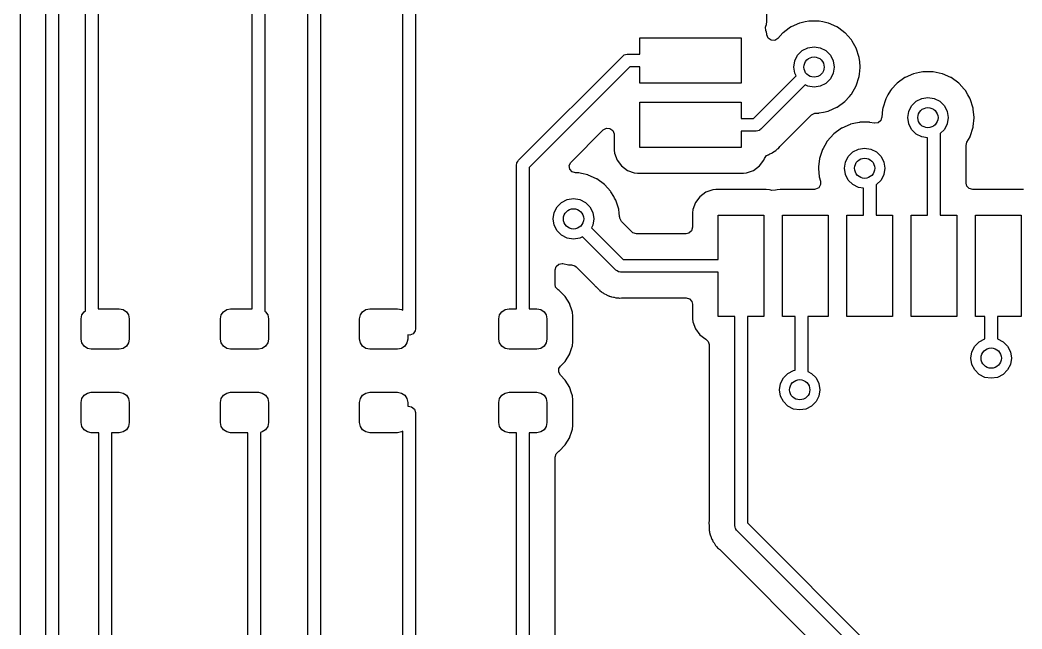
# Model space of a CAD drawing. Extents: x 1.82 to 8.48, y -4.98 to -0.82.
# Drawn here: x 6.774 to 7.553, y -3.557 to -3.084 of the extents above; entities that cross this region are included whole.
import ezdxf

# ---------------------------------------------------------------- set-up
doc = ezdxf.new("R2010")
doc.units = 0
doc.header["$MEASUREMENT"] = 0
doc.layers.add('BLACK', color=7, linetype='CONTINUOUS')

msp = doc.modelspace()

# ---------------------------------------------------------------- linework, layer by layer
at = {"layer": 'BLACK', "linetype": 'CONTINUOUS'}
for p, q in [((7.07185, -3.30929), (7.07185, -2.62335)), ((7.08169, -2.62539), (7.08169, -3.32382)), ((6.79431, -3.9677), (6.79431, -2.95471)), ((6.80415, -2.95674), (6.80415, -3.96566)), ((6.95472, -3.30807), (6.95472, -2.96035)), ((6.77429, -2.96396), (6.77429, -3.9646)), ((6.96457, -2.96239), (6.96457, -3.30995)), ((6.82508, -3.30976), (6.82508, -2.98)), ((6.83492, -2.98204), (6.83492, -3.30807)), ((6.99803, -3.59646), (6.99803, -2.9872)), ((7.00787, -2.98924), (7.00787, -3.60005)), ((7.35502, -3.08461), (7.35502, -3.04539)), ((7.35475, -3.08706), (7.35502, -3.08461)), ((7.3848, -3.08499), (7.38062, -3.08587)), ((7.38772, -3.08437), (7.3848, -3.08499)), ((7.38797, -3.08431), (7.38772, -3.08437)), ((7.38772, -3.08437), (7.38772, -3.08437)), ((7.39549, -3.08431), (7.38797, -3.08431)), ((7.39575, -3.08437), (7.39549, -3.08431)), ((7.39867, -3.08499), (7.39575, -3.08437)), ((7.39575, -3.08437), (7.39575, -3.08437)), ((7.40285, -3.08587), (7.39867, -3.08499)), ((7.3541, -3.08895), (7.3543, -3.08826)), ((7.3543, -3.09174), (7.3541, -3.08895)), ((7.3543, -3.08826), (7.35475, -3.08706)), ((7.35475, -3.09294), (7.3543, -3.09174)), ((7.3549, -3.09425), (7.35475, -3.09294)), ((7.37247, -3.08986), (7.36767, -3.09335)), ((7.37354, -3.08909), (7.37247, -3.08986)), ((7.37375, -3.08893), (7.37354, -3.08909)), ((7.37354, -3.08909), (7.37354, -3.08909)), ((7.37399, -3.08883), (7.37375, -3.08893)), ((7.38038, -3.08598), (7.37399, -3.08883)), ((7.37399, -3.08883), (7.37399, -3.08883)), ((7.38062, -3.08587), (7.38038, -3.08598)), ((7.38038, -3.08598), (7.38038, -3.08598)), ((7.40308, -3.08598), (7.40285, -3.08587)), ((7.40948, -3.08883), (7.40308, -3.08598)), ((7.40308, -3.08598), (7.40308, -3.08598)), ((7.40971, -3.08893), (7.40948, -3.08883)), ((7.40948, -3.08883), (7.40948, -3.08883)), ((7.40992, -3.08909), (7.40971, -3.08893)), ((7.41099, -3.08986), (7.40992, -3.08909)), ((7.40992, -3.08909), (7.40992, -3.08909)), ((7.4158, -3.09335), (7.41099, -3.08986)), ((7.25626, -3.11008), (7.25626, -3.09728)), ((7.25626, -3.09728), (7.335, -3.09728)), ((7.335, -3.09728), (7.335, -3.13272)), ((7.35499, -3.09508), (7.3549, -3.09425)), ((7.35611, -3.09772), (7.35499, -3.09508)), ((7.35843, -3.09928), (7.35611, -3.09772)), ((7.36122, -3.09933), (7.35843, -3.09928)), ((7.3636, -3.09786), (7.36122, -3.09933)), ((7.36749, -3.09355), (7.3636, -3.09786)), ((7.36767, -3.09335), (7.36749, -3.09355)), ((7.36749, -3.09355), (7.36749, -3.09355)), ((7.41597, -3.09355), (7.4158, -3.09335)), ((7.42058, -3.09867), (7.41597, -3.09355)), ((7.41597, -3.09355), (7.41597, -3.09355)), ((7.42083, -3.09894), (7.42058, -3.09867)), ((7.4214, -3.09992), (7.42083, -3.09894)), ((7.42346, -3.10349), (7.4214, -3.09992)), ((7.37899, -3.11082), (7.38248, -3.10734)), ((7.38248, -3.10734), (7.38687, -3.1051)), ((7.38687, -3.1051), (7.39173, -3.10433)), ((7.39173, -3.10433), (7.3966, -3.1051)), ((7.3966, -3.1051), (7.40099, -3.10734)), ((7.40099, -3.10734), (7.40447, -3.11082)), ((7.42459, -3.10545), (7.42346, -3.10349)), ((7.42691, -3.1126), (7.42459, -3.10545)), ((7.16187, -3.19258), (7.24294, -3.11152)), ((7.24294, -3.11152), (7.24364, -3.111)), ((7.24364, -3.111), (7.24376, -3.11086)), ((7.24376, -3.11086), (7.24387, -3.11083)), ((7.24387, -3.11083), (7.24407, -3.11068)), ((7.24407, -3.11068), (7.24525, -3.11042)), ((7.24525, -3.11042), (7.24642, -3.11008)), ((7.24642, -3.11008), (7.25626, -3.11008)), ((7.37598, -3.12008), (7.37676, -3.11521)), ((7.37676, -3.11521), (7.37899, -3.11082)), ((7.40447, -3.11082), (7.40671, -3.11521)), ((7.40671, -3.11521), (7.40748, -3.12008)), ((7.42694, -3.11286), (7.42691, -3.1126)), ((7.42725, -3.11579), (7.42694, -3.11286)), ((7.42694, -3.11286), (7.42694, -3.11286)), ((7.4277, -3.12008), (7.42725, -3.11579)), ((7.24846, -3.11992), (7.17028, -3.1981)), ((7.25626, -3.11992), (7.24846, -3.11992)), ((7.25626, -3.13272), (7.25626, -3.11992)), ((7.37676, -3.12495), (7.37598, -3.12008)), ((7.40748, -3.12008), (7.40671, -3.12495)), ((7.42712, -3.12558), (7.42767, -3.12034)), ((7.42767, -3.12034), (7.4277, -3.12008)), ((7.47384, -3.12426), (7.4692, -3.12524)), ((7.4763, -3.12374), (7.47384, -3.12426)), ((7.47656, -3.12368), (7.4763, -3.12374)), ((7.4763, -3.12374), (7.4763, -3.12374)), ((7.48407, -3.12368), (7.47656, -3.12368)), ((7.48433, -3.12374), (7.48407, -3.12368)), ((7.48679, -3.12426), (7.48433, -3.12374)), ((7.48433, -3.12374), (7.48433, -3.12374)), ((7.49143, -3.12524), (7.48679, -3.12426)), ((7.34477, -3.16008), (7.37782, -3.12703)), ((7.37782, -3.12703), (7.37676, -3.12495)), ((7.40447, -3.12934), (7.40099, -3.13282)), ((7.40671, -3.12495), (7.40447, -3.12934)), ((7.42459, -3.13471), (7.42691, -3.12756)), ((7.42691, -3.12756), (7.42712, -3.12558)), ((7.46233, -3.1283), (7.45625, -3.13272)), ((7.46257, -3.1282), (7.46233, -3.1283)), ((7.46896, -3.12535), (7.46257, -3.1282)), ((7.46257, -3.1282), (7.46257, -3.1282)), ((7.4692, -3.12524), (7.46896, -3.12535)), ((7.46896, -3.12535), (7.46896, -3.12535)), ((7.49167, -3.12535), (7.49143, -3.12524)), ((7.49806, -3.1282), (7.49167, -3.12535)), ((7.49167, -3.12535), (7.49167, -3.12535)), ((7.4983, -3.1283), (7.49806, -3.1282)), ((7.49806, -3.1282), (7.49806, -3.1282)), ((7.50438, -3.13272), (7.4983, -3.1283)), ((7.335, -3.13272), (7.25626, -3.13272)), ((7.38478, -3.13399), (7.35029, -3.16848)), ((7.38687, -3.13506), (7.38478, -3.13399)), ((7.39173, -3.13583), (7.38687, -3.13506)), ((7.3966, -3.13506), (7.39173, -3.13583)), ((7.40099, -3.13282), (7.3966, -3.13506)), ((7.42083, -3.14122), (7.42459, -3.13471)), ((7.45122, -3.13831), (7.44919, -3.14182)), ((7.4521, -3.13733), (7.45122, -3.13831)), ((7.45608, -3.13292), (7.4521, -3.13733)), ((7.45625, -3.13272), (7.45608, -3.13292)), ((7.45608, -3.13292), (7.45608, -3.13292)), ((7.50455, -3.13292), (7.50438, -3.13272)), ((7.50852, -3.13733), (7.50455, -3.13292)), ((7.50455, -3.13292), (7.50455, -3.13292)), ((7.50941, -3.13831), (7.50852, -3.13733)), ((7.51144, -3.14182), (7.50941, -3.13831)), ((7.25626, -3.18272), (7.25626, -3.14728)), ((7.25626, -3.14728), (7.335, -3.14728)), ((7.335, -3.14728), (7.335, -3.16008)), ((7.40971, -3.15123), (7.4158, -3.14681)), ((7.4158, -3.14681), (7.41926, -3.14296)), ((7.41926, -3.14296), (7.42065, -3.14141)), ((7.42065, -3.14141), (7.42083, -3.14122)), ((7.42065, -3.14141), (7.42065, -3.14141)), ((7.44746, -3.14482), (7.44514, -3.15197)), ((7.44774, -3.14433), (7.44746, -3.14482)), ((7.44919, -3.14182), (7.44774, -3.14433)), ((7.46757, -3.15019), (7.47106, -3.14671)), ((7.47106, -3.14671), (7.47545, -3.14447)), ((7.47545, -3.14447), (7.48031, -3.1437)), ((7.48031, -3.1437), (7.48518, -3.14447)), ((7.48518, -3.14447), (7.48957, -3.14671)), ((7.48957, -3.14671), (7.49306, -3.15019)), ((7.51289, -3.14433), (7.51144, -3.14182)), ((7.51317, -3.14482), (7.51289, -3.14433)), ((7.51549, -3.15197), (7.51317, -3.14482)), ((7.39575, -3.15579), (7.39917, -3.15506)), ((7.39917, -3.15506), (7.40285, -3.15428)), ((7.40285, -3.15428), (7.40657, -3.15263)), ((7.40657, -3.15263), (7.40948, -3.15133)), ((7.40948, -3.15133), (7.40971, -3.15123)), ((7.40948, -3.15133), (7.40948, -3.15133)), ((7.44505, -3.15283), (7.44435, -3.15945)), ((7.44511, -3.15223), (7.44505, -3.15283)), ((7.44514, -3.15197), (7.44511, -3.15223)), ((7.44511, -3.15223), (7.44511, -3.15223)), ((7.46457, -3.15945), (7.46534, -3.15458)), ((7.46534, -3.15458), (7.46757, -3.15019)), ((7.49306, -3.15019), (7.49529, -3.15458)), ((7.49529, -3.15458), (7.49606, -3.15945)), ((7.51552, -3.15223), (7.51549, -3.15197)), ((7.51558, -3.15283), (7.51552, -3.15223)), ((7.51552, -3.15223), (7.51552, -3.15223)), ((7.51628, -3.15945), (7.51558, -3.15283)), ((7.335, -3.16008), (7.34477, -3.16008)), ((7.36544, -3.18164), (7.38978, -3.1573)), ((7.38978, -3.1573), (7.39224, -3.15596)), ((7.39224, -3.15596), (7.39329, -3.15585)), ((7.39329, -3.15585), (7.39549, -3.15585)), ((7.39549, -3.15585), (7.39575, -3.15579)), ((7.39575, -3.15579), (7.39575, -3.15579)), ((7.42709, -3.16311), (7.4241, -3.16374)), ((7.42734, -3.16305), (7.42709, -3.16311)), ((7.42709, -3.16311), (7.42709, -3.16311)), ((7.43486, -3.16305), (7.42734, -3.16305)), ((7.43512, -3.16311), (7.43486, -3.16305)), ((7.43839, -3.1638), (7.43512, -3.16311)), ((7.43512, -3.16311), (7.43512, -3.16311)), ((7.44359, -3.16163), (7.44148, -3.16346)), ((7.44423, -3.15944), (7.44359, -3.16163)), ((7.44435, -3.15945), (7.44423, -3.15944)), ((7.46534, -3.16432), (7.46457, -3.15945)), ((7.49606, -3.15945), (7.49529, -3.16432)), ((7.51556, -3.16625), (7.51625, -3.15971)), ((7.51625, -3.15971), (7.51628, -3.15945)), ((7.20274, -3.19395), (7.22777, -3.16892)), ((7.22777, -3.16892), (7.23023, -3.16758)), ((7.23023, -3.16758), (7.23301, -3.16778)), ((7.23301, -3.16778), (7.23525, -3.16945)), ((7.23525, -3.16945), (7.23623, -3.17207)), ((7.34681, -3.16992), (7.335, -3.16992)), ((7.335, -3.16992), (7.335, -3.18272)), ((7.34797, -3.16958), (7.34681, -3.16992)), ((7.34916, -3.16932), (7.34797, -3.16958)), ((7.34936, -3.16917), (7.34916, -3.16932)), ((7.34947, -3.16914), (7.34936, -3.16917)), ((7.34959, -3.169), (7.34947, -3.16914)), ((7.35029, -3.16848), (7.34959, -3.169)), ((7.41312, -3.16767), (7.40704, -3.17209)), ((7.41336, -3.16757), (7.41312, -3.16767)), ((7.41975, -3.16472), (7.41336, -3.16757)), ((7.41336, -3.16757), (7.41336, -3.16757)), ((7.41999, -3.16461), (7.41975, -3.16472)), ((7.41975, -3.16472), (7.41975, -3.16472)), ((7.4241, -3.16374), (7.41999, -3.16461)), ((7.43871, -3.16386), (7.43839, -3.1638)), ((7.44148, -3.16346), (7.43871, -3.16386)), ((7.46757, -3.16871), (7.46534, -3.16432)), ((7.47106, -3.17219), (7.46757, -3.16871)), ((7.49306, -3.16871), (7.48992, -3.17184)), ((7.49529, -3.16432), (7.49306, -3.16871)), ((7.51317, -3.17408), (7.51549, -3.16693)), ((7.51549, -3.16693), (7.51556, -3.16625)), ((7.23623, -3.17207), (7.23624, -3.17243)), ((7.23624, -3.17243), (7.23624, -3.18461)), ((7.40201, -3.17768), (7.40006, -3.18106)), ((7.40704, -3.17209), (7.40201, -3.17768)), ((7.47545, -3.17443), (7.47106, -3.17219)), ((7.48008, -3.17516), (7.47545, -3.17443)), ((7.48008, -3.23528), (7.48008, -3.17516)), ((7.48992, -3.17184), (7.48992, -3.23528)), ((7.50994, -3.181), (7.51061, -3.17852)), ((7.51061, -3.17852), (7.51304, -3.1743)), ((7.51304, -3.1743), (7.51317, -3.17408)), ((7.51304, -3.1743), (7.51304, -3.1743)), ((7.23624, -3.18461), (7.23651, -3.18706)), ((7.335, -3.18272), (7.25626, -3.18272)), ((7.35923, -3.18681), (7.36033, -3.18601)), ((7.36033, -3.18601), (7.36072, -3.18575)), ((7.36072, -3.18575), (7.36195, -3.18502)), ((7.36195, -3.18502), (7.36222, -3.18486)), ((7.36195, -3.18502), (7.36195, -3.18502)), ((7.36222, -3.18486), (7.36278, -3.1843)), ((7.36278, -3.1843), (7.36337, -3.18379)), ((7.36337, -3.18379), (7.36377, -3.18351)), ((7.36377, -3.18351), (7.36402, -3.18333)), ((7.36402, -3.18333), (7.36513, -3.18198)), ((7.36513, -3.18198), (7.36544, -3.18164)), ((7.39825, -3.18419), (7.39592, -3.19134)), ((7.39875, -3.18333), (7.39825, -3.18419)), ((7.40006, -3.18106), (7.39875, -3.18333)), ((7.41836, -3.18956), (7.42185, -3.18608)), ((7.42185, -3.18608), (7.42624, -3.18384)), ((7.42624, -3.18384), (7.4311, -3.18307)), ((7.4311, -3.18307), (7.43597, -3.18384)), ((7.43597, -3.18384), (7.44036, -3.18608)), ((7.44036, -3.18608), (7.44384, -3.18956)), ((7.50994, -3.21032), (7.50994, -3.181)), ((7.16064, -3.19467), (7.16129, -3.19365)), ((7.16129, -3.19365), (7.16187, -3.19258)), ((7.20133, -3.19675), (7.20249, -3.19421)), ((7.20249, -3.19421), (7.20274, -3.19395)), ((7.23651, -3.18706), (7.23852, -3.19243)), ((7.23852, -3.19243), (7.24196, -3.19702)), ((7.3493, -3.19702), (7.35274, -3.19243)), ((7.35274, -3.19243), (7.35321, -3.19119)), ((7.35321, -3.19119), (7.35488, -3.18895)), ((7.35488, -3.18895), (7.35621, -3.18829)), ((7.35621, -3.18828), (7.3564, -3.1882)), ((7.35621, -3.18829), (7.35621, -3.18828)), ((7.3564, -3.1882), (7.35647, -3.18817)), ((7.35647, -3.18817), (7.35648, -3.18816)), ((7.35648, -3.18816), (7.3565, -3.18816)), ((7.3565, -3.18816), (7.35679, -3.18807)), ((7.3565, -3.18816), (7.3565, -3.18816)), ((7.35679, -3.18807), (7.35706, -3.18791)), ((7.35706, -3.18791), (7.35748, -3.18767)), ((7.35706, -3.18791), (7.35706, -3.18791)), ((7.35748, -3.18767), (7.35818, -3.18732)), ((7.35818, -3.18732), (7.35892, -3.18703)), ((7.35892, -3.18703), (7.35923, -3.18681)), ((7.3959, -3.1916), (7.39527, -3.19756)), ((7.39592, -3.19134), (7.3959, -3.1916)), ((7.3959, -3.1916), (7.3959, -3.1916)), ((7.41535, -3.19882), (7.41613, -3.19395)), ((7.41613, -3.19395), (7.41836, -3.18956)), ((7.44384, -3.18956), (7.44608, -3.19395)), ((7.44608, -3.19395), (7.44685, -3.19882)), ((7.16043, -3.19606), (7.16056, -3.1952)), ((7.16043, -3.30807), (7.16043, -3.19606)), ((7.16055, -3.19501), (7.1606, -3.19492)), ((7.16056, -3.1952), (7.16055, -3.19501)), ((7.1606, -3.19492), (7.16064, -3.19467)), ((7.17028, -3.1981), (7.17028, -3.30807)), ((7.20173, -3.19952), (7.20133, -3.19675)), ((7.20356, -3.20163), (7.20173, -3.19952)), ((7.20624, -3.20242), (7.20356, -3.20163)), ((7.24196, -3.19702), (7.24655, -3.20046)), ((7.24655, -3.20046), (7.25192, -3.20247)), ((7.33934, -3.20247), (7.34471, -3.20046)), ((7.34471, -3.20046), (7.3493, -3.19702)), ((7.39527, -3.19756), (7.39514, -3.19882)), ((7.39514, -3.19882), (7.39516, -3.19908)), ((7.39516, -3.19908), (7.39584, -3.20553)), ((7.41613, -3.20369), (7.41535, -3.19882)), ((7.44685, -3.19882), (7.44608, -3.20369)), ((7.20848, -3.20242), (7.20624, -3.20242)), ((7.20874, -3.20248), (7.20848, -3.20242)), ((7.21091, -3.20294), (7.20874, -3.20248)), ((7.20874, -3.20248), (7.20874, -3.20248)), ((7.21584, -3.20398), (7.21091, -3.20294)), ((7.21608, -3.20409), (7.21584, -3.20398)), ((7.22247, -3.20694), (7.21608, -3.20409)), ((7.21608, -3.20409), (7.21608, -3.20409)), ((7.22271, -3.20704), (7.22247, -3.20694)), ((7.22247, -3.20694), (7.22247, -3.20694)), ((7.22879, -3.21146), (7.22271, -3.20704)), ((7.25192, -3.20247), (7.25436, -3.20274)), ((7.25436, -3.20274), (7.3369, -3.20274)), ((7.3369, -3.20274), (7.33934, -3.20247)), ((7.39584, -3.20553), (7.39592, -3.2063)), ((7.39592, -3.2063), (7.39651, -3.20812)), ((7.39651, -3.20812), (7.39672, -3.20876)), ((7.39672, -3.20876), (7.3968, -3.21156)), ((7.41836, -3.20808), (7.41613, -3.20369)), ((7.42185, -3.21156), (7.41836, -3.20808)), ((7.44384, -3.20808), (7.44036, -3.21156)), ((7.44608, -3.20369), (7.44384, -3.20808)), ((7.22896, -3.21166), (7.22879, -3.21146)), ((7.23342, -3.21661), (7.22896, -3.21166)), ((7.22896, -3.21166), (7.22896, -3.21166)), ((7.23382, -3.21705), (7.23342, -3.21661)), ((7.23603, -3.22088), (7.23382, -3.21705)), ((7.30757, -3.21753), (7.30298, -3.22097)), ((7.31294, -3.21552), (7.30757, -3.21753)), ((7.31539, -3.21526), (7.31294, -3.21552)), ((7.35461, -3.21526), (7.31539, -3.21526)), ((7.35706, -3.21552), (7.35461, -3.21526)), ((7.35826, -3.21597), (7.35706, -3.21552)), ((7.35895, -3.21618), (7.35826, -3.21597)), ((7.36174, -3.21597), (7.35895, -3.21618)), ((7.36294, -3.21552), (7.36174, -3.21597)), ((7.36539, -3.21526), (7.36294, -3.21552)), ((7.39201, -3.21526), (7.36539, -3.21526)), ((7.39285, -3.21518), (7.39201, -3.21526)), ((7.39536, -3.21395), (7.39285, -3.21518)), ((7.3968, -3.21156), (7.39536, -3.21395)), ((7.42624, -3.2138), (7.42185, -3.21156)), ((7.43008, -3.2144), (7.42624, -3.2138)), ((7.43008, -3.23528), (7.43008, -3.2144)), ((7.44036, -3.21156), (7.43992, -3.21178)), ((7.43992, -3.21178), (7.43992, -3.23528)), ((7.51051, -3.21262), (7.50994, -3.21032)), ((7.51245, -3.21463), (7.51051, -3.21262)), ((7.51517, -3.21528), (7.51245, -3.21463)), ((7.51526, -3.21527), (7.51517, -3.21528)), ((7.51539, -3.21526), (7.51526, -3.21527)), ((7.55461, -3.21526), (7.51539, -3.21526)), ((7.19198, -3.22893), (7.19547, -3.22545)), ((7.19547, -3.22545), (7.19986, -3.22321)), ((7.19986, -3.22321), (7.20472, -3.22244)), ((7.20472, -3.22244), (7.20959, -3.22321)), ((7.20959, -3.22321), (7.21398, -3.22545)), ((7.21398, -3.22545), (7.21746, -3.22893)), ((7.23667, -3.22199), (7.23603, -3.22088)), ((7.23758, -3.22356), (7.23667, -3.22199)), ((7.2399, -3.23071), (7.23758, -3.22356)), ((7.29954, -3.22556), (7.29753, -3.23093)), ((7.30298, -3.22097), (7.29954, -3.22556)), ((7.18898, -3.23819), (7.18975, -3.23332)), ((7.18975, -3.23332), (7.19198, -3.22893)), ((7.21746, -3.22893), (7.2197, -3.23332)), ((7.2197, -3.23332), (7.22047, -3.23819)), ((7.23993, -3.23097), (7.2399, -3.23071)), ((7.2402, -3.23352), (7.23993, -3.23097)), ((7.23993, -3.23097), (7.23993, -3.23097)), ((7.29753, -3.23093), (7.29726, -3.23338)), ((7.29726, -3.23338), (7.29726, -3.24474)), ((7.18975, -3.24306), (7.18898, -3.23819)), ((7.22047, -3.23819), (7.2197, -3.24306)), ((7.24049, -3.2363), (7.2402, -3.23352)), ((7.24059, -3.23722), (7.24049, -3.2363)), ((7.24067, -3.23775), (7.24059, -3.23722)), ((7.24201, -3.24021), (7.24067, -3.23775)), ((7.25006, -3.24825), (7.24201, -3.24021)), ((7.31728, -3.26972), (7.31728, -3.23528)), ((7.31728, -3.23528), (7.35272, -3.23528)), ((7.35272, -3.23528), (7.35272, -3.31402)), ((7.36728, -3.31402), (7.36728, -3.23528)), ((7.36728, -3.23528), (7.40272, -3.23528)), ((7.40272, -3.23528), (7.40272, -3.31402)), ((7.41728, -3.31402), (7.41728, -3.23528)), ((7.41728, -3.23528), (7.43008, -3.23528)), ((7.43992, -3.23528), (7.45272, -3.23528)), ((7.45272, -3.23528), (7.45272, -3.31402)), ((7.46728, -3.31402), (7.46728, -3.23528)), ((7.46728, -3.23528), (7.48008, -3.23528)), ((7.48992, -3.23528), (7.50272, -3.23528)), ((7.50272, -3.23528), (7.50272, -3.31402)), ((7.51728, -3.31402), (7.51728, -3.23528)), ((7.51728, -3.23528), (7.55272, -3.23528)), ((7.55272, -3.23528), (7.55272, -3.31402)), ((7.19198, -3.24745), (7.18975, -3.24306)), ((7.19547, -3.25093), (7.19198, -3.24745)), ((7.2197, -3.24306), (7.21864, -3.24514)), ((7.21864, -3.24514), (7.24322, -3.26972)), ((7.25088, -3.24892), (7.25006, -3.24825)), ((7.25357, -3.2497), (7.25088, -3.24892)), ((7.29648, -3.24743), (7.29436, -3.24926)), ((7.29726, -3.24474), (7.29648, -3.24743)), ((7.19986, -3.25317), (7.19547, -3.25093)), ((7.20472, -3.25394), (7.19986, -3.25317)), ((7.20959, -3.25317), (7.20472, -3.25394)), ((7.21168, -3.2521), (7.20959, -3.25317)), ((7.2377, -3.27813), (7.21168, -3.2521)), ((7.2923, -3.2497), (7.25357, -3.2497)), ((7.29436, -3.24926), (7.2923, -3.2497)), ((7.24322, -3.26972), (7.31728, -3.26972)), ((7.1903, -3.27781), (7.19108, -3.27513)), ((7.1903, -3.28909), (7.1903, -3.27781)), ((7.19108, -3.27513), (7.1932, -3.2733)), ((7.1932, -3.2733), (7.19596, -3.2729)), ((7.19596, -3.2729), (7.19629, -3.27296)), ((7.19629, -3.27296), (7.20071, -3.2739)), ((7.20071, -3.2739), (7.20071, -3.2739)), ((7.20071, -3.2739), (7.20097, -3.27396)), ((7.20097, -3.27396), (7.20317, -3.27396)), ((7.20317, -3.27396), (7.20585, -3.27474)), ((7.20585, -3.27474), (7.20667, -3.27541)), ((7.20667, -3.27541), (7.22135, -3.29009)), ((7.23877, -3.27871), (7.2377, -3.27813)), ((7.23978, -3.27936), (7.23877, -3.27871)), ((7.24004, -3.2794), (7.23978, -3.27936)), ((7.24013, -3.27945), (7.24004, -3.2794)), ((7.24031, -3.27944), (7.24013, -3.27945)), ((7.24118, -3.27957), (7.24031, -3.27944)), ((7.31728, -3.27957), (7.24118, -3.27957)), ((7.31728, -3.31402), (7.31728, -3.27957)), ((7.1908, -3.29127), (7.1903, -3.28909)), ((7.19269, -3.29333), (7.1908, -3.29127)), ((7.19352, -3.29383), (7.19269, -3.29333)), ((7.19829, -3.29861), (7.19352, -3.29383)), ((7.22135, -3.29009), (7.22165, -3.29041)), ((7.22165, -3.29041), (7.22181, -3.29067)), ((7.22181, -3.29067), (7.22204, -3.29088)), ((7.22204, -3.29088), (7.22377, -3.29251)), ((7.22377, -3.29251), (7.22388, -3.29261)), ((7.22388, -3.29261), (7.22465, -3.29339)), ((7.22465, -3.29339), (7.22478, -3.29349)), ((7.22478, -3.29349), (7.22514, -3.29379)), ((7.22514, -3.29379), (7.2264, -3.29498)), ((7.2264, -3.29498), (7.22668, -3.29513)), ((7.22668, -3.29513), (7.22668, -3.29513)), ((7.22668, -3.29513), (7.2271, -3.29537)), ((7.2271, -3.29537), (7.22775, -3.2958)), ((7.20179, -3.30438), (7.19829, -3.29861)), ((7.22775, -3.2958), (7.22838, -3.29628)), ((7.22838, -3.29628), (7.22867, -3.29641)), ((7.22867, -3.29641), (7.22867, -3.29641)), ((7.22867, -3.29641), (7.22998, -3.29698)), ((7.22998, -3.29698), (7.2304, -3.29718)), ((7.2304, -3.29718), (7.23193, -3.29802)), ((7.23193, -3.29802), (7.23223, -3.2981)), ((7.23223, -3.2981), (7.23223, -3.2981)), ((7.23223, -3.2981), (7.23249, -3.29817)), ((7.23249, -3.29817), (7.23258, -3.29819)), ((7.23258, -3.29819), (7.2327, -3.29822)), ((7.2327, -3.29822), (7.23344, -3.29847)), ((7.23344, -3.29847), (7.23375, -3.29861)), ((7.23375, -3.29861), (7.23417, -3.29879)), ((7.23417, -3.29879), (7.23448, -3.29884)), ((7.23448, -3.29884), (7.23448, -3.29884)), ((7.23448, -3.29884), (7.23589, -3.29906)), ((7.23589, -3.29906), (7.23634, -3.29915)), ((7.23634, -3.29915), (7.23773, -3.29951)), ((7.23773, -3.29951), (7.23803, -3.29959)), ((7.23803, -3.29959), (7.23883, -3.29959)), ((7.23883, -3.29959), (7.2396, -3.29965)), ((7.2396, -3.29965), (7.24039, -3.29977)), ((7.24039, -3.29977), (7.2407, -3.29974)), ((7.2407, -3.29974), (7.24212, -3.29961)), ((7.24212, -3.29961), (7.24259, -3.29959)), ((7.24259, -3.29959), (7.2923, -3.29959)), ((7.2923, -3.29959), (7.29499, -3.30037)), ((7.29499, -3.30037), (7.29682, -3.30249)), ((7.29682, -3.30249), (7.29726, -3.30455)), ((6.82245, -3.31293), (6.82416, -3.31038)), ((6.82416, -3.31038), (6.82508, -3.30976)), ((6.83492, -3.30807), (6.85138, -3.30807)), ((6.85138, -3.30807), (6.85439, -3.30867)), ((6.85439, -3.30867), (6.85695, -3.31038)), ((6.85695, -3.31038), (6.85865, -3.31293)), ((6.93072, -3.31293), (6.93242, -3.31038)), ((6.93242, -3.31038), (6.93498, -3.30867)), ((6.93498, -3.30867), (6.93799, -3.30807)), ((6.93799, -3.30807), (6.95472, -3.30807)), ((6.96457, -3.30995), (6.96521, -3.31038)), ((6.96521, -3.31038), (6.96692, -3.31293)), ((7.03899, -3.31293), (7.04069, -3.31038)), ((7.04069, -3.31038), (7.04325, -3.30867)), ((7.04325, -3.30867), (7.04626, -3.30807)), ((7.04626, -3.30807), (7.06791, -3.30807)), ((7.06791, -3.30807), (7.07093, -3.30867)), ((7.07093, -3.30867), (7.07185, -3.30929)), ((7.14725, -3.31293), (7.14896, -3.31038)), ((7.14896, -3.31038), (7.15151, -3.30867)), ((7.15151, -3.30867), (7.15453, -3.30807)), ((7.15453, -3.30807), (7.16043, -3.30807)), ((7.17028, -3.30807), (7.17618, -3.30807)), ((7.17618, -3.30807), (7.17919, -3.30867)), ((7.17919, -3.30867), (7.18175, -3.31038)), ((7.18175, -3.31038), (7.18346, -3.31293)), ((7.20188, -3.30467), (7.20179, -3.30438)), ((7.20328, -3.30915), (7.20188, -3.30467)), ((7.20188, -3.30467), (7.20188, -3.30467)), ((7.20381, -3.31082), (7.20328, -3.30915)), ((7.20383, -3.31109), (7.20381, -3.31082)), ((7.20406, -3.3136), (7.20383, -3.31109)), ((7.29726, -3.30455), (7.29726, -3.31591)), ((6.82185, -3.31594), (6.82245, -3.31293)), ((6.82185, -3.33169), (6.82185, -3.31594)), ((6.85865, -3.31293), (6.85925, -3.31594)), ((6.85925, -3.31594), (6.85925, -3.33169)), ((6.93012, -3.31594), (6.93072, -3.31293)), ((6.93012, -3.33169), (6.93012, -3.31594)), ((6.96692, -3.31293), (6.96752, -3.31594)), ((6.96752, -3.31594), (6.96752, -3.33169)), ((7.03839, -3.31594), (7.03899, -3.31293)), ((7.03839, -3.33169), (7.03839, -3.31594)), ((7.14665, -3.31594), (7.14725, -3.31293)), ((7.14665, -3.33169), (7.14665, -3.31594)), ((7.18346, -3.31293), (7.18406, -3.31594)), ((7.18406, -3.31594), (7.18406, -3.33169)), ((7.20407, -3.31372), (7.20406, -3.3136)), ((7.20407, -3.33392), (7.20407, -3.31372)), ((7.29726, -3.31591), (7.29753, -3.31836)), ((7.29753, -3.31836), (7.29954, -3.32373)), ((7.33008, -3.31402), (7.31728, -3.31402)), ((7.33008, -3.47673), (7.33008, -3.31402)), ((7.35272, -3.31402), (7.33992, -3.31402)), ((7.33992, -3.31402), (7.33992, -3.47469)), ((7.37697, -3.31402), (7.36728, -3.31402)), ((7.37697, -3.35591), (7.37697, -3.31402)), ((7.40272, -3.31402), (7.38681, -3.31402)), ((7.38681, -3.31402), (7.38681, -3.35679)), ((7.45272, -3.31402), (7.41728, -3.31402)), ((7.50272, -3.31402), (7.46728, -3.31402)), ((7.52461, -3.31402), (7.51728, -3.31402)), ((7.52461, -3.33151), (7.52461, -3.31402)), ((7.55272, -3.31402), (7.53445, -3.31402)), ((7.53445, -3.31402), (7.53445, -3.33151)), ((7.08149, -3.32522), (7.07999, -3.32754)), ((7.08169, -3.32382), (7.08149, -3.32522)), ((7.29954, -3.32373), (7.30298, -3.32832)), ((6.82245, -3.33471), (6.82185, -3.33169)), ((6.85925, -3.33169), (6.85865, -3.33471)), ((6.93072, -3.33471), (6.93012, -3.33169)), ((6.96752, -3.33169), (6.96692, -3.33471)), ((7.03899, -3.33471), (7.03839, -3.33169)), ((7.07579, -3.33169), (7.07519, -3.33471)), ((7.07747, -3.32869), (7.07579, -3.32845)), ((7.07579, -3.32845), (7.07579, -3.33169)), ((7.07999, -3.32754), (7.07747, -3.32869)), ((7.14725, -3.33471), (7.14665, -3.33169)), ((7.18406, -3.33169), (7.18346, -3.33471)), ((7.20381, -3.33681), (7.20407, -3.33392)), ((7.30298, -3.32832), (7.30757, -3.33176)), ((7.30757, -3.33176), (7.3076, -3.33177)), ((7.3076, -3.33177), (7.30945, -3.33363)), ((7.30945, -3.33363), (7.31006, -3.336)), ((7.51679, -3.3372), (7.52027, -3.33372)), ((7.52027, -3.33372), (7.52461, -3.33151)), ((7.53445, -3.33151), (7.53878, -3.33372)), ((7.53878, -3.33372), (7.54227, -3.3372)), ((6.82416, -3.33726), (6.82245, -3.33471)), ((6.82671, -3.33897), (6.82416, -3.33726)), ((6.82972, -3.33957), (6.82671, -3.33897)), ((6.85138, -3.33957), (6.82972, -3.33957)), ((6.85439, -3.33897), (6.85138, -3.33957)), ((6.85695, -3.33726), (6.85439, -3.33897)), ((6.85865, -3.33471), (6.85695, -3.33726)), ((6.93242, -3.33726), (6.93072, -3.33471)), ((6.93498, -3.33897), (6.93242, -3.33726)), ((6.93799, -3.33957), (6.93498, -3.33897)), ((6.95965, -3.33957), (6.93799, -3.33957)), ((6.96266, -3.33897), (6.95965, -3.33957)), ((6.96521, -3.33726), (6.96266, -3.33897)), ((6.96692, -3.33471), (6.96521, -3.33726)), ((7.04069, -3.33726), (7.03899, -3.33471)), ((7.04325, -3.33897), (7.04069, -3.33726)), ((7.04626, -3.33957), (7.04325, -3.33897)), ((7.06791, -3.33957), (7.04626, -3.33957)), ((7.07093, -3.33897), (7.06791, -3.33957)), ((7.07348, -3.33726), (7.07093, -3.33897)), ((7.07519, -3.33471), (7.07348, -3.33726)), ((7.14896, -3.33726), (7.14725, -3.33471)), ((7.15151, -3.33897), (7.14896, -3.33726)), ((7.15453, -3.33957), (7.15151, -3.33897)), ((7.17618, -3.33957), (7.15453, -3.33957)), ((7.17919, -3.33897), (7.17618, -3.33957)), ((7.18175, -3.33726), (7.17919, -3.33897)), ((7.18346, -3.33471), (7.18175, -3.33726)), ((7.20188, -3.34296), (7.20313, -3.33897)), ((7.20313, -3.33897), (7.20381, -3.33681)), ((7.31006, -3.336), (7.31006, -3.47363)), ((7.51378, -3.34646), (7.51455, -3.34159)), ((7.51455, -3.34159), (7.51679, -3.3372)), ((7.54227, -3.3372), (7.5445, -3.34159)), ((7.5445, -3.34159), (7.54528, -3.34646)), ((7.19453, -3.35279), (7.19829, -3.34903)), ((7.19829, -3.34903), (7.20179, -3.34326)), ((7.20179, -3.34326), (7.20188, -3.34296)), ((7.51455, -3.35132), (7.51378, -3.34646)), ((7.54528, -3.34646), (7.5445, -3.35132)), ((7.19319, -3.35735), (7.19339, -3.35457)), ((7.19453, -3.35981), (7.19319, -3.35735)), ((7.19339, -3.35457), (7.19453, -3.35279)), ((7.37135, -3.35834), (7.37574, -3.35611)), ((7.37574, -3.35611), (7.37697, -3.35591)), ((7.38681, -3.35679), (7.38986, -3.35834)), ((7.51679, -3.35571), (7.51455, -3.35132)), ((7.52027, -3.3592), (7.51679, -3.35571)), ((7.54227, -3.35571), (7.53878, -3.3592)), ((7.5445, -3.35132), (7.54227, -3.35571)), ((7.19829, -3.36357), (7.19453, -3.35981)), ((7.20179, -3.36934), (7.19829, -3.36357)), ((7.36563, -3.36622), (7.36786, -3.36183)), ((7.36786, -3.36183), (7.37135, -3.35834)), ((7.38986, -3.35834), (7.39334, -3.36183)), ((7.39334, -3.36183), (7.39558, -3.36622)), ((7.52466, -3.36143), (7.52027, -3.3592)), ((7.52953, -3.3622), (7.52466, -3.36143)), ((7.53439, -3.36143), (7.52953, -3.3622)), ((7.53878, -3.3592), (7.53439, -3.36143)), ((6.82416, -3.37534), (6.82671, -3.37363)), ((6.82671, -3.37363), (6.82972, -3.37303)), ((6.82972, -3.37303), (6.85138, -3.37303)), ((6.85138, -3.37303), (6.85439, -3.37363)), ((6.85439, -3.37363), (6.85695, -3.37534)), ((6.93242, -3.37534), (6.93498, -3.37363)), ((6.93498, -3.37363), (6.93799, -3.37303)), ((6.93799, -3.37303), (6.95965, -3.37303)), ((6.95965, -3.37303), (6.96266, -3.37363)), ((6.96266, -3.37363), (6.96521, -3.37534)), ((7.04069, -3.37534), (7.04325, -3.37363)), ((7.04325, -3.37363), (7.04626, -3.37303)), ((7.04626, -3.37303), (7.06791, -3.37303)), ((7.06791, -3.37303), (7.07093, -3.37363)), ((7.07093, -3.37363), (7.07348, -3.37534)), ((7.14896, -3.37534), (7.15151, -3.37363)), ((7.15151, -3.37363), (7.15453, -3.37303)), ((7.15453, -3.37303), (7.17618, -3.37303)), ((7.17618, -3.37303), (7.17919, -3.37363)), ((7.17919, -3.37363), (7.18175, -3.37534)), ((7.20188, -3.36963), (7.20179, -3.36934)), ((7.20293, -3.37299), (7.20188, -3.36963)), ((7.20188, -3.36963), (7.20188, -3.36963)), ((7.20381, -3.37578), (7.20293, -3.37299)), ((7.36485, -3.37108), (7.36563, -3.36622)), ((7.36563, -3.37595), (7.36485, -3.37108)), ((7.39558, -3.36622), (7.39635, -3.37108)), ((7.39635, -3.37108), (7.39558, -3.37595)), ((6.82185, -3.38091), (6.82245, -3.37789)), ((6.82185, -3.39665), (6.82185, -3.38091)), ((6.82245, -3.37789), (6.82416, -3.37534)), ((6.85695, -3.37534), (6.85865, -3.37789)), ((6.85865, -3.37789), (6.85925, -3.38091)), ((6.85925, -3.38091), (6.85925, -3.39665)), ((6.93012, -3.38091), (6.93072, -3.37789)), ((6.93012, -3.39665), (6.93012, -3.38091)), ((6.93072, -3.37789), (6.93242, -3.37534)), ((6.96521, -3.37534), (6.96692, -3.37789)), ((6.96692, -3.37789), (6.96752, -3.38091)), ((6.96752, -3.38091), (6.96752, -3.39665)), ((7.03839, -3.38091), (7.03899, -3.37789)), ((7.03839, -3.39665), (7.03839, -3.38091)), ((7.03899, -3.37789), (7.04069, -3.37534)), ((7.07348, -3.37534), (7.07519, -3.37789)), ((7.07519, -3.37789), (7.07579, -3.38091)), ((7.07579, -3.38091), (7.07579, -3.38404)), ((7.14665, -3.38091), (7.14725, -3.37789)), ((7.14665, -3.39665), (7.14665, -3.38091)), ((7.14725, -3.37789), (7.14896, -3.37534)), ((7.18175, -3.37534), (7.18346, -3.37789)), ((7.18346, -3.37789), (7.18406, -3.38091)), ((7.18406, -3.38091), (7.18406, -3.39665)), ((7.20383, -3.37605), (7.20381, -3.37578)), ((7.20406, -3.37856), (7.20383, -3.37605)), ((7.20407, -3.37868), (7.20406, -3.37856)), ((7.20407, -3.39888), (7.20407, -3.37868)), ((7.36786, -3.38034), (7.36563, -3.37595)), ((7.37135, -3.38382), (7.36786, -3.38034)), ((7.39334, -3.38034), (7.38986, -3.38382)), ((7.39558, -3.37595), (7.39334, -3.38034)), ((7.07579, -3.38404), (7.07608, -3.38391)), ((7.07608, -3.38391), (7.07882, -3.3843)), ((7.07882, -3.3843), (7.08091, -3.38612)), ((7.08091, -3.38612), (7.08169, -3.38878)), ((7.08169, -3.38878), (7.08169, -3.74323)), ((7.37574, -3.38606), (7.37135, -3.38382)), ((7.3806, -3.38683), (7.37574, -3.38606)), ((7.38547, -3.38606), (7.3806, -3.38683)), ((7.38986, -3.38382), (7.38547, -3.38606)), ((6.82245, -3.39967), (6.82185, -3.39665)), ((6.85925, -3.39665), (6.85865, -3.39967)), ((6.93072, -3.39967), (6.93012, -3.39665)), ((6.96752, -3.39665), (6.96692, -3.39967)), ((7.03899, -3.39967), (7.03839, -3.39665)), ((7.14725, -3.39967), (7.14665, -3.39665)), ((7.18406, -3.39665), (7.18346, -3.39967)), ((6.82416, -3.40222), (6.82245, -3.39967)), ((6.82671, -3.40393), (6.82416, -3.40222)), ((6.82972, -3.40453), (6.82671, -3.40393)), ((6.83563, -3.40453), (6.82972, -3.40453)), ((6.83563, -3.84055), (6.83563, -3.40453)), ((6.85138, -3.40453), (6.84547, -3.40453)), ((6.84547, -3.40453), (6.84547, -3.83851)), ((6.85439, -3.40393), (6.85138, -3.40453)), ((6.85695, -3.40222), (6.85439, -3.40393)), ((6.85865, -3.39967), (6.85695, -3.40222)), ((6.93242, -3.40222), (6.93072, -3.39967)), ((6.93498, -3.40393), (6.93242, -3.40222)), ((6.93799, -3.40453), (6.93498, -3.40393)), ((6.95132, -3.40453), (6.93799, -3.40453)), ((6.95132, -3.85624), (6.95132, -3.40453)), ((6.96266, -3.40393), (6.96116, -3.40423)), ((6.96116, -3.40423), (6.96116, -3.8542)), ((6.96521, -3.40222), (6.96266, -3.40393)), ((6.96692, -3.39967), (6.96521, -3.40222)), ((7.04069, -3.40222), (7.03899, -3.39967)), ((7.04325, -3.40393), (7.04069, -3.40222)), ((7.04626, -3.40453), (7.04325, -3.40393)), ((7.06791, -3.40453), (7.04626, -3.40453)), ((7.07093, -3.40393), (7.06791, -3.40453)), ((7.07185, -3.40331), (7.07093, -3.40393)), ((7.07185, -3.74119), (7.07185, -3.40331)), ((7.14896, -3.40222), (7.14725, -3.39967)), ((7.15151, -3.40393), (7.14896, -3.40222)), ((7.15453, -3.40453), (7.15151, -3.40393)), ((7.16043, -3.40453), (7.15453, -3.40453)), ((7.16043, -3.818), (7.16043, -3.40453)), ((7.17618, -3.40453), (7.17028, -3.40453)), ((7.17028, -3.40453), (7.17028, -3.82004)), ((7.17919, -3.40393), (7.17618, -3.40453)), ((7.18175, -3.40222), (7.17919, -3.40393)), ((7.18346, -3.39967), (7.18175, -3.40222)), ((7.20191, -3.40783), (7.20306, -3.40416)), ((7.20306, -3.40416), (7.20381, -3.40177)), ((7.20381, -3.40177), (7.20407, -3.39888)), ((7.19829, -3.41399), (7.20179, -3.40822)), ((7.20179, -3.40822), (7.20191, -3.40783)), ((7.19108, -3.42083), (7.19269, -3.41927)), ((7.19269, -3.41927), (7.19326, -3.41892)), ((7.19326, -3.41892), (7.19352, -3.41877)), ((7.19352, -3.41877), (7.19829, -3.41399)), ((7.1903, -3.42351), (7.19108, -3.42083)), ((7.1903, -3.81863), (7.1903, -3.42351)), ((7.31004, -3.47407), (7.30997, -3.47437)), ((7.30997, -3.47437), (7.30998, -3.47468)), ((7.30998, -3.47468), (7.30998, -3.47468)), ((7.30998, -3.47468), (7.31006, -3.47705)), ((7.31006, -3.47363), (7.31004, -3.47407)), ((7.33992, -3.47469), (7.81844, -3.95321)), ((7.31006, -3.47705), (7.31006, -3.4772)), ((7.31006, -3.4772), (7.31006, -3.4783)), ((7.31006, -3.4783), (7.31008, -3.47846)), ((7.31008, -3.47846), (7.31008, -3.47846)), ((7.31008, -3.47846), (7.31008, -3.47846)), ((7.31008, -3.47846), (7.31012, -3.47892)), ((7.31012, -3.47892), (7.31017, -3.48066)), ((7.31017, -3.48066), (7.31037, -3.48135)), ((7.31037, -3.48135), (7.31039, -3.48143)), ((7.31039, -3.48143), (7.31055, -3.48219)), ((7.31055, -3.48219), (7.31065, -3.48298)), ((7.33042, -3.4779), (7.33008, -3.47673)), ((7.33068, -3.47908), (7.33042, -3.4779)), ((7.33083, -3.47928), (7.33068, -3.47908)), ((7.33086, -3.47939), (7.33083, -3.47928)), ((7.331, -3.47951), (7.33086, -3.47939)), ((7.33152, -3.48021), (7.331, -3.47951)), ((7.81004, -3.95873), (7.33152, -3.48021)), ((7.31065, -3.48298), (7.31077, -3.48327)), ((7.31077, -3.48327), (7.31077, -3.48327)), ((7.31077, -3.48327), (7.31129, -3.4846)), ((7.31129, -3.4846), (7.31144, -3.48504)), ((7.31144, -3.48504), (7.31183, -3.48637)), ((7.31183, -3.48637), (7.31193, -3.48672)), ((7.31193, -3.48672), (7.31209, -3.48698)), ((7.31209, -3.48698), (7.31209, -3.48698)), ((7.31209, -3.48698), (7.31233, -3.4874)), ((7.31233, -3.4874), (7.31268, -3.4881)), ((7.31268, -3.4881), (7.31297, -3.48884)), ((7.31297, -3.48884), (7.31315, -3.4891)), ((7.31315, -3.4891), (7.31315, -3.4891)), ((7.31315, -3.4891), (7.31399, -3.49025)), ((7.31399, -3.49025), (7.31425, -3.49064)), ((7.31425, -3.49064), (7.31489, -3.49173)), ((7.31489, -3.49173), (7.31514, -3.49214)), ((7.31514, -3.49214), (7.3157, -3.4927)), ((7.3157, -3.4927), (7.31621, -3.4933)), ((7.31621, -3.4933), (7.31667, -3.49394)), ((7.31667, -3.49394), (7.31748, -3.49461)), ((7.31748, -3.49461), (7.31802, -3.49505)), ((7.31802, -3.49505), (7.31836, -3.49537)), ((7.31836, -3.49537), (7.78857, -3.96557))]:
    msp.add_line(p, q, dxfattribs=at)
at = {"layer": 'BLACK'}
for centre in [(7.39173, -3.12008), (7.48031, -3.15945), (7.4311, -3.19882), (7.20472, -3.23819), (7.52953, -3.34646), (7.3806, -3.37108)]:
    msp.add_circle(centre, 0.00787, dxfattribs=at)

doc.saveas('drawing.dxf')
